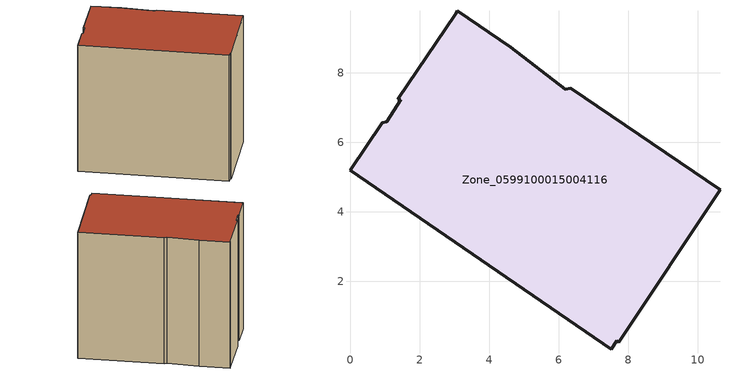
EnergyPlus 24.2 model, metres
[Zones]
Zone_0599100015004116
 floor ground (C_G): 1.36,7.24 3.02,9.7 3.08,9.78 4.61,8.74 6.19,7.53 6.34,7.56 10.64,4.62 7.73,0.24 7.67,0.29 7.51,0.04 0,5.19 0.91,6.56 1.04,6.58 1.45,7.22 z0.55
 wall outside (C_F): 7.73,0.24 10.64,4.62 6.34,7.56 6.19,7.53 4.61,8.74 3.08,9.78 3.02,9.7 1.36,7.24 1.45,7.22 1.04,6.58 0.91,6.56 0,5.19 7.51,0.04 7.67,0.29 7.73,0.24 z0.55:8.81
 roof outside (C_R): 6.19,7.53 4.61,8.74 3.08,9.78 3.02,9.7 1.36,7.24 1.45,7.22 1.04,6.58 0.91,6.56 0,5.19 7.51,0.04 7.67,0.29 7.73,0.24 10.64,4.62 6.34,7.56 z8.81
[BUILDING]
Pand.0599100015004116: North Axis=0; Terrain=City; Loads Convergence Tolerance Value=0.04; Temperature Convergence Tolerance Value=0.4; Solar Distribution=FullExterior; Maximum Number of Warmup Days=25; Minimum Number of Warmup Days=1
[Site:Location]
Rotterdam.The.Hague.AP_ZH_NLD Design_Conditions: Latitude=51.96; Longitude=4.45; Time Zone=1; Elevation=-4.5
[SITE:GROUNDTEMPERATURE:BUILDINGSURFACE]
18, 18, 18, 18, 18, 18, 18, 18, 18, 18, 18, 18
[MATERIAL] Thermal Absorptance=0.9; Solar Absorptance=0.7; Visible Absorptance=0.7
Name | Roughness | Thickness | Conductivity | Density | Specific Heat
G.TC.1975-1991 | MediumSmooth | 0.15 | 0.288461 | 540 | 1210
F.TC.1975-1991 | Rough | 0.3 | 0.230769 | 1920 | 840
R.TC.1975-1991 | MediumRough | 0.2 | 0.153846 | 1500 | 1000
[CONSTRUCTION]
C_G: G.TC.1975-1991
C_F: F.TC.1975-1991
C_R: R.TC.1975-1991
[ZONE]
Zone_0599100015004116: Type=1; Multiplier=1; Ceiling Height=Autocalculate; Volume=Autocalculate; Floor Area=autocalculate; Part of Total Floor Area=Yes
[ZONEINFILTRATION:DESIGNFLOWRATE]
Infil_Zone_0599100015004116: Zone or ZoneList or Space or SpaceList=Zone_0599100015004116; Schedule=AlwaysOn; Design Flow Rate Calculation Method=Flow/Area; Flow Rate per Floor Area=0.003; Constant Term Coefficient=1; Temperature Term Coefficient=0; Velocity Term Coefficient=0; Velocity Squared Term Coefficient=0
[HVACTEMPLATE:ZONE:IDEALLOADSAIRSYSTEM]
Zone_0599100015004116: Maximum Heating Supply Air Temperature=50; Minimum Cooling Supply Air Temperature=13; Maximum Heating Supply Air Humidity Ratio=0.0156; Minimum Cooling Supply Air Humidity Ratio=0.0077; Heating Limit=NoLimit; Cooling Limit=NoLimit; Dehumidification Control Type=ConstantSensibleHeatRatio; Cooling Sensible Heat Ratio=0.7; Dehumidification Setpoint=60; Humidification Control Type=None; Humidification Setpoint=30; Outdoor Air Method=None; Outdoor Air Flow Rate per Person=0.00944; Outdoor Air Flow Rate per Zone Floor Area=0; Outdoor Air Flow Rate per Zone=0; Demand Controlled Ventilation Type=None; Outdoor Air Economizer Type=NoEconomizer; Heat Recovery Type=None; Sensible Heat Recovery Effectiveness=0.7; Latent Heat Recovery Effectiveness=0.65
[ZONECONTROL:THERMOSTAT]
ThermostatControl_Zone_0599100015004116: Zone or ZoneList=Zone_0599100015004116; Control Type Schedule=DualSetpointControlType; Control 1=Thermostat_Zone_0599100015004116; Temperature Difference Between Cutout And Setpoint=0
[THERMOSTATSETPOINT:DUALSETPOINT]
Thermostat_Zone_0599100015004116: Heating Setpoint Temperature Schedule=HeatingSetpoint_Zone_0599100015004116; Cooling Setpoint Temperature Schedule=CoolingSetpoint_Zone_0599100015004116
[SCHEDULE:COMPACT]
HeatingSetpoint_Zone_0599100015004116: Through: 12/31, For: AllDays, Until: 24:00, 21
CoolingSetpoint_Zone_0599100015004116: Through: 12/31, For: AllDays, Until: 24:00, 24
DualSetpointControlType: Through: 12/31, For: AllDays, Until: 24:00, 4
AlwaysOn: Through: 12/31, For: AllDays, Until: 24:00, 1
